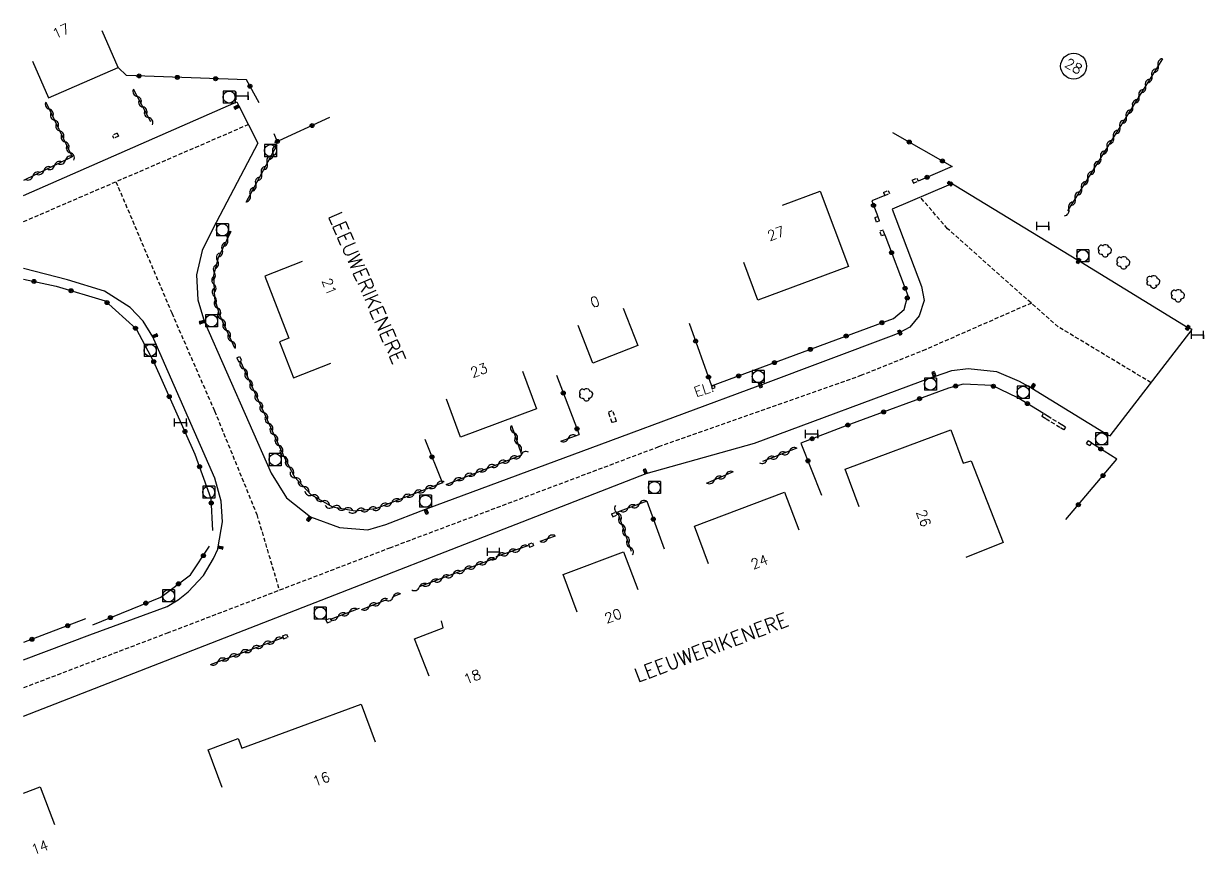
# Model space of a CAD drawing. Header units: millimetres. Extents: x 75000 to 76001, y 158000 to 159000.
# Drawn here: x 75000 to 75146.6, y 158612.8 to 158716 of the extents above; entities that cross this region are included whole.
import ezdxf
from ezdxf.enums import TextEntityAlignment as Align

# ---------------------------------------------------------------- set-up
doc = ezdxf.new("R2010")
doc.units = ezdxf.units.MM
doc.linetypes.add('DASHED', pattern=[0.75, 0.5, -0.25])
doc.layers.get('0').update_dxf_attribs({"linetype": 'CONTINUOUS'})
for name, color, linetype in [('W0001', 6, 'DASHED'), ('W0008', 7, 'CONTINUOUS'), ('W0100', 7, 'CONTINUOUS'), ('W0112', 1, 'DASHED'), ('W0300', 7, 'CONTINUOUS'), ('W0310', 3, 'CONTINUOUS'), ('W0322', 7, 'CONTINUOUS'), ('W0400', 7, 'CONTINUOUS'), ('W0420', 7, 'CONTINUOUS'), ('W0984', 7, 'CONTINUOUS'), ('W0989', 7, 'CONTINUOUS'), ('W0991', 7, 'CONTINUOUS'), ('W1102', 7, 'CONTINUOUS'), ('W1474', 7, 'CONTINUOUS')]:
    doc.layers.add(name, color=color, linetype=linetype)
doc.styles.get("Standard").update_dxf_attribs({"font": 'romans.shx', "width": 0.85})

# ---------------------------------------------------------------- blocks, each defined once
blk = doc.blocks.new('t322o')
at = {"color": 0, "linetype": 'Continuous'}
for radius in [0.25, 0.15]:
    blk.add_circle((0, 0), radius, dxfattribs=at)
blk = doc.blocks.new('T420')
for p, q in [((0.75, 0.75), (-0.75, 0.75)), ((-0.75, 0.75), (-0.75, -0.75)), ((0.75, 0.75), (0.75, -0.75)), ((0.75, -0.75), (-0.75, -0.75))]:
    blk.add_line(p, q)
blk.add_ellipse((0, 0), major_axis=(-0.53, 0.53), ratio=1, start_param=3.926991, end_param=10.210176)
blk = doc.blocks.new('T400')
for p, q in [((-0.15, 0.3), (0.15, 0.3)), ((-0.15, -0.25), (-0.15, 0.3)), ((-0.15, 0.15), (0.15, 0.15)), ((-0.15, 0), (0.15, 0)), ((0.15, 0.3), (0.15, -0.25)), ((-0.15, -0.15), (0.15, -0.15)), ((-0.15, -0.25), (-0.15, -0.3)), ((-0.15, -0.3), (0.15, -0.3)), ((0.15, -0.3), (0.15, -0.25))]:
    blk.add_line(p, q)
blk = doc.blocks.new('T300')
for p, q in [((-0.8, 0.51), (-0.86, 0.34)), ((-0.86, 0.34), (-0.86, 0.17)), ((-0.86, 0.17), (-0.74, 0.06)), ((-0.69, 0.63), (-0.8, 0.51)), ((-0.8, -0.06), (-0.74, 0.06)), ((-0.74, 0.06), (-0.69, 0.11)), ((-0.57, 0.69), (-0.69, 0.63)), ((-0.46, 0.69), (-0.57, 0.69)), ((-0.29, 0.63), (-0.46, 0.69)), ((-0.29, 0.63), (-0.17, 0.74)), ((-0.23, 0.57), (-0.29, 0.63)), ((-0.17, 0.74), (-0.06, 0.8)), ((-0.06, 0.8), (0.06, 0.8)), ((0.06, 0.8), (0.23, 0.74)), ((0.23, 0.74), (0.34, 0.63)), ((0.34, 0.63), (0.4, 0.51)), ((0.46, 0.46), (0.34, 0.46)), ((0.4, 0.51), (0.4, 0.46)), ((0.57, 0.4), (0.46, 0.46)), ((0.57, 0.4), (0.69, 0.29)), ((0.69, 0.29), (0.74, 0.17)), ((0.74, 0.06), (0.69, -0.17)), ((0.74, 0.17), (0.74, 0.06)), ((-0.8, -0.17), (-0.8, -0.06)), ((-0.8, -0.23), (-0.8, -0.17)), ((-0.74, -0.34), (-0.8, -0.23)), ((-0.69, -0.4), (-0.74, -0.34)), ((-0.51, -0.46), (-0.69, -0.4)), ((-0.4, -0.46), (-0.51, -0.46)), ((-0.4, -0.46), (-0.34, -0.46)), ((-0.34, -0.46), (-0.34, -0.4)), ((-0.34, -0.51), (-0.34, -0.46)), ((-0.29, -0.63), (-0.34, -0.51)), ((-0.17, -0.74), (-0.29, -0.63)), ((-0.06, -0.8), (-0.17, -0.74)), ((0.06, -0.8), (-0.06, -0.8)), ((0.17, -0.74), (0.06, -0.8)), ((0.23, -0.69), (0.17, -0.74)), ((0.29, -0.46), (0.23, -0.46)), ((0.29, -0.63), (0.23, -0.69)), ((0.46, -0.4), (0.29, -0.46)), ((0.34, -0.51), (0.29, -0.63)), ((0.34, -0.51), (0.34, -0.46)), ((0.57, -0.34), (0.46, -0.4)), ((0.63, -0.29), (0.57, -0.34)), ((0.69, -0.17), (0.63, -0.29))]:
    blk.add_line(p, q)
blk = doc.blocks.new('t310o')
at = {"color": 0, "linetype": 'Continuous'}
for centre, start, end in [((-0.5, 0.38), 216.8699, 323.1304), ((0.5, -0.37), 36.8699, 143.1303)]:
    blk.add_arc(centre, 0.625, start, end, dxfattribs=at)
blk = doc.blocks.new('T1474')
at = {"color": 0, "linetype": 'Continuous', "flags": 128}
for points in [[(-0.75, -0.5), (-0.75, 0.5)], [(-0.75, 0), (0.75, 0)], [(0.75, 0), (0.75, -0.5), (0.75, 0.5)]]:
    blk.add_lwpolyline(points, dxfattribs=at)

msp = doc.modelspace()

# ---------------------------------------------------------------- linework, layer by layer
at = {"layer": 'W0001'}
msp.add_line((75000, 158691.34), (75027.93, 158703.41), dxfattribs=at)
for points in [[(75011.48, 158696.29), (75018.41, 158679.98), (75023.73, 158667.8), (75028.99, 158654.92), (75031.78, 158645.51)], [(75140.13, 158671.31), (75128.57, 158678.27), (75114.83, 158690.46), (75111.43, 158694.37)], [(75125.25, 158681.21), (75112.12, 158675.44), (75104.13, 158672.23), (75078.91, 158663.33), (75045.59, 158650.79), (75017.97, 158640.22), (75000, 158633.39)]]:
    msp.add_lwpolyline(points, dxfattribs=at)
at = {"layer": 'W0008'}
for points in [[(75000, 158694.6), (75026.49, 158706.21), (75026.75, 158705.71), (75029.12, 158701.1), (75023.5, 158690.46), (75022.19, 158687.74), (75021.49, 158684.72), (75021.65, 158681.63), (75022.35, 158679.27), (75022.45, 158678.96), (75030.76, 158660.05), (75032.68, 158657.02), (75035.67, 158654.65), (75039.25, 158653.32), (75042.79, 158653.03), (75045.04, 158653.7), (75049.95, 158655.58), (75073, 158664.11), (75091.28, 158670.94), (75091.56, 158671.02), (75108.2, 158677.26), (75108.91, 158677.56)], [(75000, 158629.86), (75077.37, 158660.01), (75090.84, 158663.78), (75112.93, 158671.99), (75113.22, 158672.08), (75115.36, 158672.83), (75117.41, 158673.09), (75120.92, 158672.72), (75123.74, 158671.52), (75125.31, 158670.64), (75134.76, 158664.84), (75135.03, 158664.71), (75145.23, 158677.91), (75144.95, 158678.07), (75144.75, 158678.13), (75144.69, 158678.13), (75131.38, 158686.31), (75131.11, 158686.46), (75115.66, 158695.85), (75115.3, 158696.29), (75115.11, 158696.05), (75114.93, 158695.88), (75107.93, 158692.87), (75111.58, 158683.28), (75111.92, 158681.55), (75111.32, 158679.61), (75110.14, 158678.21), (75108.91, 158677.56)], [(75000, 158636.86), (75008.25, 158639.97), (75017.85, 158643.51), (75019.19, 158644.31), (75020.45, 158645.33), (75022.34, 158647.36), (75023.61, 158649.45), (75024.12, 158650.62), (75024.18, 158650.9), (75024.71, 158654.03), (75024.57, 158656.57), (75023.76, 158659.46), (75016.2, 158676.71), (75016.07, 158677.03), (75014.88, 158678.97), (75013.26, 158680.67), (75010.07, 158682.69), (75005.46, 158684.1), (75000, 158685.52)]]:
    msp.add_lwpolyline(points, dxfattribs=at)
at = {"layer": 'W0100'}
for p, q in [((75000, 158620.28), (75002.08, 158621.06)), ((75002.08, 158621.06), (75003.83, 158616.38))]:
    msp.add_line(p, q, dxfattribs=at)
for points in [[(75001.1, 158711.29), (75003.09, 158706.71), (75011.77, 158710.49), (75009.78, 158715.07)], [(75094.33, 158693.39), (75099.01, 158695.13), (75102.51, 158685.75), (75091.27, 158681.56), (75089.52, 158686.24)], [(75034.64, 158686.37), (75029.98, 158684.55), (75032.97, 158676.87), (75031.8, 158676.41), (75033.54, 158671.92), (75038.2, 158673.74)], [(75074.53, 158680.59), (75076.34, 158675.93), (75070.73, 158673.75), (75068.92, 158678.42)], [(75062, 158672.74), (75063.73, 158668.05), (75054.31, 158664.56), (75052.57, 158669.25)], [(75085.56, 158670.57), (75085.94, 158670.7), (75085.86, 158670.95), (75085.48, 158670.83), (75085.56, 158670.57)], [(75103.85, 158655.87), (75102.1, 158660.56), (75115.24, 158665.44), (75116.79, 158661.3), (75117.75, 158661.62), (75121.76, 158651.43), (75117.11, 158649.6)], [(75085.14, 158648.8), (75083.37, 158653.48), (75094.57, 158657.71), (75096.34, 158653.04)], [(75068.8, 158642.8), (75067.06, 158647.48), (75074.57, 158650.27), (75076.32, 158645.59)], [(75050.4, 158634.82), (75048.59, 158639.48), (75052.13, 158640.86), (75051.92, 158641.72)], [(75024.66, 158620.99), (75022.93, 158625.68), (75026.68, 158627.07), (75027.13, 158625.87), (75041.97, 158631.36), (75043.71, 158626.67)]]:
    msp.add_lwpolyline(points, dxfattribs=at)
at = {"layer": 'W0112'}
for p, q in [((75011.62, 158702.33), (75011.03, 158702.06)), ((75011.03, 158702.06), (75011.19, 158701.7)), ((75011.62, 158702.33), (75011.79, 158701.97)), ((75011.79, 158701.97), (75011.19, 158701.7)), ((75110.44, 158696.47), (75111.03, 158696.74)), ((75110.44, 158696.47), (75110.6, 158696.11)), ((75110.6, 158696.11), (75111.19, 158696.37)), ((75111.03, 158696.74), (75111.19, 158696.37)), ((75106.88, 158694.97), (75107.47, 158695.21)), ((75106.88, 158694.97), (75107.03, 158694.6)), ((75107.03, 158694.6), (75107.62, 158694.85)), ((75107.47, 158695.21), (75107.62, 158694.85)), ((75105.79, 158691.85), (75106.16, 158691.99)), ((75106, 158691.28), (75105.79, 158691.85)), ((75106.38, 158691.42), (75106.16, 158691.99)), ((75106.38, 158691.42), (75106, 158691.28)), ((75106.81, 158690.29), (75106.43, 158690.16)), ((75106.64, 158689.56), (75106.43, 158690.16)), ((75107.02, 158689.7), (75106.64, 158689.56)), ((75107.02, 158689.7), (75106.81, 158690.29)), ((75026.49, 158674.42), (75026.85, 158674.58)), ((75026.49, 158674.42), (75026.72, 158673.91)), ((75026.85, 158674.58), (75027.09, 158674.08)), ((75026.72, 158673.91), (75027.09, 158674.08)), ((75072.68, 158667.67), (75073.21, 158667.86)), ((75073.67, 158666.51), (75073.21, 158667.86)), ((75126.56, 158667.13), (75126.77, 158667.47)), ((75129.48, 158665.8), (75129.28, 158665.46)), ((75132.25, 158664.1), (75132.06, 158663.75)), ((75132.73, 158663.83), (75132.25, 158664.1)), ((75132.53, 158663.48), (75132.06, 158663.75)), ((75132.73, 158663.83), (75132.53, 158663.48)), ((75073.06, 158655), (75073.62, 158655.24)), ((75073.62, 158655.24), (75073.77, 158654.87)), ((75073.06, 158655), (75073.22, 158654.63)), ((75073.22, 158654.63), (75073.77, 158654.87)), ((75062.74, 158651.24), (75063.24, 158651.42)), ((75062.74, 158651.24), (75062.87, 158650.86)), ((75062.87, 158650.86), (75063.37, 158651.05)), ((75063.24, 158651.42), (75063.37, 158651.05)), ((75037.56, 158641.83), (75038.1, 158642.05)), ((75038.1, 158642.05), (75038.26, 158641.68)), ((75037.56, 158641.83), (75037.71, 158641.46)), ((75037.71, 158641.46), (75038.26, 158641.68)), ((75032.16, 158639.86), (75032.69, 158640.05)), ((75032.16, 158639.86), (75032.29, 158639.48)), ((75032.29, 158639.48), (75032.83, 158639.67)), ((75032.69, 158640.05), (75032.83, 158639.67))]:
    msp.add_line(p, q, dxfattribs=at)
for points in [[(75073.67, 158666.51), (75073.14, 158666.33), (75072.68, 158667.67)], [(75129.28, 158665.46), (75128.79, 158665.75), (75127.05, 158666.82), (75126.56, 158667.13)], [(75129.48, 158665.8), (75129, 158666.09), (75127.26, 158667.16), (75126.77, 158667.47)]]:
    msp.add_lwpolyline(points, dxfattribs=at)
at = {"layer": 'W0310'}
for p, q in [((75141.54, 158711.59), (75129.73, 158692.67)), ((75013.64, 158707.78), (75015.78, 158703.79)), ((75031.46, 158700.84), (75027.62, 158693.72)), ((75066.76, 158664.06), (75069.04, 158664.88)), ((75096.12, 158663.16), (75091.83, 158661.5)), ((75088.18, 158660.22), (75084.83, 158658.79)), ((75064.2, 158651.61), (75066.09, 158652.27)), ((75062.67, 158651.02), (75058.68, 158649.66)), ((75058.53, 158649.48), (75049.17, 158645.92)), ((75046.84, 158645.06), (75045.91, 158644.68)), ((75042.01, 158643.13), (75045.16, 158644.35)), ((75038.15, 158641.9), (75041.73, 158643.29)), ((75023.22, 158636.3), (75032.25, 158639.64))]:
    msp.add_line(p, q, dxfattribs=at)
for points in [[(75002.75, 158706.2), (75006.04, 158699.39), (75000, 158696.45)], [(75025.76, 158690.09), (75024.19, 158686.85), (75023.61, 158684.66), (75023.71, 158681.81), (75024.32, 158679.85), (75026.22, 158675.63)], [(75026.94, 158673.95), (75032.43, 158661.97), (75033.67, 158659.63), (75035.68, 158657.42), (75038.41, 158655.89), (75041.2, 158655.37), (75043.76, 158655.66), (75052.09, 158658.89)], [(75052.5, 158658.68), (75061.93, 158662.35), (75060.66, 158665.95)], [(75077.45, 158656.59), (75073.82, 158655.22), (75075.52, 158650.39)]]:
    msp.add_lwpolyline(points, dxfattribs=at)
at = {"layer": 'W0322'}
for p, q in [((75038.02, 158704.27), (75031.2, 158701.15)), ((75031.53, 158701.33), (75031.15, 158702.26)), ((75107.02, 158689.7), (75109.89, 158682.15)), ((75066.22, 158672.24), (75069.05, 158664.87)), ((75049.85, 158664.29), (75052.08, 158658.81)), ((75096.61, 158663.8), (75099.18, 158657.33)), ((75135.88, 158661.8), (75132.73, 158663.81)), ((75129.55, 158654.33), (75135.88, 158661.8)), ((75077.45, 158656.59), (75079.6, 158650.66)), ((75007.7, 158641.95), (75000, 158639.02))]:
    msp.add_line(p, q, dxfattribs=at)
for points in [[(75029.28, 158706.09), (75027.7, 158708.96), (75012.8, 158709.51), (75011.77, 158710.49)], [(75108.01, 158702.4), (75115.39, 158698.2), (75111.19, 158696.37)], [(75107.03, 158694.6), (75105.41, 158693.93), (75106.16, 158691.99)], [(75000, 158684.18), (75004.04, 158683.3), (75010.13, 158681.49), (75014.01, 158677.99), (75016.16, 158673.94), (75021.3, 158662.45), (75023.29, 158656.9), (75023.47, 158652.94)], [(75082.72, 158678.72), (75085.51, 158670.91), (75108.13, 158679.31), (75109.46, 158680.42), (75109.89, 158682.15)], [(75126.77, 158667.48), (75123.57, 158669.45), (75120.37, 158670.95), (75116.77, 158671.15), (75114.93, 158670.65), (75102.33, 158666), (75096.61, 158663.8)], [(75008.59, 158641.21), (75017.04, 158644.67), (75020.75, 158647.42), (75023.12, 158650.98)]]:
    msp.add_lwpolyline(points, dxfattribs=at)
at = {"layer": 'W1102'}
msp.add_circle((75130.5, 158710.67), 1.61, dxfattribs=at)

# ---------------------------------------------------------------- block references
at = {"layer": 'W0300'}
for p in [(75134.43, 158687.71), (75136.72, 158686.21), (75140.45, 158683.84), (75143.5, 158682.12), (75069.95, 158669.81)]:
    msp.add_blockref('T300', p, dxfattribs=at)
at = {"layer": 'W0310'}
for p, rotation in [((75141.01, 158710.74), 238.0370952869552), ((75140.21, 158709.47), 238.0370952869552), ((75139.42, 158708.19), 238.0370952869552), ((75014.11, 158706.9), 298.2108017884539), ((75014.82, 158705.58), 298.2108017884539), ((75137.83, 158705.65), 238.0370952869552), ((75138.62, 158706.92), 238.0370952869552), ((75003.19, 158705.3), 295.8124854108635), ((75015.53, 158704.26), 298.2108017884539), ((75137.04, 158704.38), 238.0370952869552), ((75003.84, 158703.95), 295.8124854108635), ((75004.5, 158702.6), 295.8124854108635), ((75136.24, 158703.1), 238.0370952869552), ((75005.15, 158701.24), 295.8124854108635), ((75135.45, 158701.83), 238.0370952869552), ((75005.8, 158699.89), 295.8124854108635), ((75030.98, 158699.96), 241.7170976980168), ((75134.65, 158700.56), 238.0370952869552), ((75005.2, 158698.98), 205.9247748645542), ((75030.27, 158698.64), 241.7170976980168), ((75133.86, 158699.29), 238.0370952869552), ((75001.15, 158697.01), 205.9247748645542), ((75002.5, 158697.67), 205.9247748645542), ((75003.85, 158698.32), 205.9247748645542), ((75029.56, 158697.32), 241.7170976980168), ((75132.27, 158696.74), 238.0370952869552), ((75133.07, 158698.01), 238.0370952869552), ((75028.85, 158696), 241.7170976980168), ((75131.48, 158695.47), 238.0370952869552), ((75028.14, 158694.68), 241.7170976980168), ((75130.68, 158694.2), 238.0370952869552), ((75129.89, 158692.92), 238.0370952869552), ((75024.67, 158687.85), 244.0535091481721), ((75025.33, 158689.2), 244.0535091481721), ((75024.09, 158686.47), 255.1742103479181), ((75023.7, 158685.02), 255.1742103479181), ((75023.65, 158683.53), 272.0131932313722), ((75023.7, 158682.04), 272.0131932313722), ((75024.09, 158680.59), 287.4471666063945), ((75024.62, 158679.19), 294.1712985456302), ((75025.23, 158677.82), 294.1712985456302), ((75025.85, 158676.46), 294.1712985456302), ((75027.35, 158673.04), 294.6263439295183), ((75027.98, 158671.68), 294.6263439295183), ((75028.6, 158670.32), 294.6263439295183), ((75029.23, 158668.95), 294.6263439295183), ((75029.85, 158667.59), 294.6263439295183), ((75030.48, 158666.23), 294.6263439295183), ((75031.1, 158664.86), 294.6263439295183), ((75060.97, 158665.07), 109.4399460300237), ((75031.73, 158663.5), 294.6263439295183), ((75061.47, 158663.66), 109.4399460300237), ((75067.7, 158664.4), 19.62990036374916), ((75032.35, 158662.13), 294.6263439295183), ((75061.82, 158662.31), 21.27013613421835), ((75093.79, 158662.26), 201.1126770047684), ((75095.19, 158662.8), 201.1126770047684), ((75033.05, 158660.8), 297.9757781117495), ((75057.63, 158660.67), 21.27013613421835), ((75059.03, 158661.22), 21.27013613421835), ((75060.43, 158661.76), 21.27013613421835), ((75092.39, 158661.72), 201.1126770047684), ((75033.79, 158659.5), 312.2866289590474), ((75053.44, 158659.04), 21.27013613421835), ((75054.83, 158659.59), 21.27013613421835), ((75056.23, 158660.13), 21.27013613421835), ((75085.88, 158659.24), 203.0540432263149), ((75087.26, 158659.83), 203.0540432263149), ((75034.8, 158658.39), 312.2866289590474), ((75048.55, 158657.52), 21.1788212711435), ((75049.95, 158658.06), 21.1788212711435), ((75051.35, 158658.6), 21.1788212711435), ((75035.84, 158657.33), 330.7409309508449), ((75037.15, 158656.6), 330.7409309508449), ((75045.76, 158656.43), 21.1788212711435), ((75047.15, 158656.98), 21.1788212711435), ((75076.51, 158656.23), 200.6287107806525), ((75038.46, 158655.88), 349.4472801832117), ((75039.94, 158655.61), 349.4472801832117), ((75041.42, 158655.39), 6.485182430023507), ((75042.91, 158655.56), 6.485182430023507), ((75044.36, 158655.89), 21.1788212711435), ((75073.87, 158655.1), 289.2874650054988), ((75075.11, 158655.71), 200.6287107806525), ((75074.36, 158653.69), 289.2874650054988), ((75065.14, 158651.94), 19.27784526831022), ((75074.86, 158652.27), 289.2874650054988), ((75060.3, 158650.21), 198.8908106761156), ((75061.72, 158650.7), 198.8908106761156), ((75075.35, 158650.86), 289.2874650054988), ((75057.6, 158649.12), 200.8164180370364), ((75058.88, 158649.73), 198.8908106761156), ((75053.39, 158647.52), 200.8164180370364), ((75054.79, 158648.05), 200.8164180370364), ((75056.19, 158648.59), 200.8164180370364), ((75049.18, 158645.92), 200.8164180370364), ((75050.59, 158646.46), 200.8164180370364), ((75051.99, 158646.99), 200.8164180370364), ((75045.92, 158644.68), 202.1292463605195), ((75040.48, 158642.8), 21.20567705100825), ((75042.95, 158643.49), 21.21082990414915), ((75044.35, 158644.03), 21.21082990414915), ((75039.08, 158642.26), 21.20567705100825), ((75029.78, 158638.72), 20.28383759663834), ((75031.19, 158639.24), 20.28383759663834), ((75025.56, 158637.16), 20.28383759663834), ((75026.97, 158637.68), 20.28383759663834), ((75028.38, 158638.2), 20.28383759663834), ((75024.15, 158636.64), 20.28383759663834)]:
    msp.add_blockref('t310o', p, dxfattribs=dict(at, rotation=rotation))
at = {"layer": 'W0322'}
for p, rotation in [((75014.36, 158709.45), 177.8861616398019), ((75019.11, 158709.27), 177.8861616398019), ((75023.86, 158709.1), 177.8861616398019), ((75028.13, 158708.17), 118.8476255634425), ((75035.86, 158703.28), 204.6503455540665), ((75031.54, 158701.3), 204.6503455540665), ((75110.07, 158701.23), 330.3570783325155), ((75114.2, 158698.88), 330.3570783325155), ((75112.29, 158696.85), 203.4745127168827), ((75105.63, 158693.35), 291.2134546017401), ((75107.87, 158687.48), 290.8449599142306), ((75001.29, 158683.9), 347.6893063654269), ((75005.9, 158682.75), 343.4362240491379), ((75109.56, 158683.04), 290.8449599142306), ((75010.38, 158681.27), 317.9574181095846), ((75109.82, 158681.85), 75.78496380976365), ((75106.68, 158678.77), 20.35644071845818), ((75013.91, 158678.09), 317.9574181095846), ((75102.23, 158677.11), 20.35644071845818), ((75083.52, 158676.48), 289.6389278617593), ((75097.78, 158675.46), 20.35644071845818), ((75016.17, 158673.92), 294.1099125585424), ((75093.32, 158673.81), 20.35644071845818), ((75085.12, 158672.01), 289.6389278617593), ((75088.87, 158672.16), 20.35644071845818), ((75018.11, 158669.59), 294.1099125585424), ((75067.07, 158670.02), 291.0129345479402), ((75115.83, 158670.89), 194.9644150920697), ((75120.53, 158670.88), 154.8584477993883), ((75111.35, 158669.33), 200.2840878552564), ((75124.75, 158668.72), 148.3058542815346), ((75106.89, 158667.68), 200.2840878552564), ((75020.05, 158665.25), 294.1099125585424), ((75068.78, 158665.58), 291.0129345479402), ((75102.44, 158666.04), 200.2840878552564), ((75098, 158664.34), 200.969777262152), ((75133.88, 158663.08), 147.4805967603335), ((75021.87, 158660.87), 289.712601235657), ((75050.75, 158662.09), 292.1500564192983), ((75097.48, 158661.6), 291.6806696290416), ((75134.16, 158659.77), 49.73885605364006), ((75023.32, 158656.36), 272.5474875623451), ((75131.09, 158656.14), 49.73885605364006), ((75078.26, 158654.35), 289.9333000539656), ((75022.35, 158649.82), 56.32488015109874), ((75019.25, 158646.31), 36.58174695467441), ((75015.19, 158643.91), 22.25117877575327), ((75010.79, 158642.11), 22.25117877575327), ((75005.48, 158641.1), 200.8003663658025), ((75001.04, 158639.42), 200.8003663658025)]:
    msp.add_blockref('t322o', p, dxfattribs=dict(at, rotation=rotation))
at = {"layer": 'W0400'}
for p, rotation in [((75026.48, 158705.57), 297.1814638894339), ((75115.11, 158696.05), 229.036300297771), ((75131.11, 158686.46), 330.2393663948263), ((75022.16, 158678.86), 287.8164123579897), ((75016.35, 158677.14), 111.5718207363278), ((75108.91, 158677.56), 22.12003097494283), ((75144.69, 158678.13), 149.1860509673749), ((75091.56, 158671.02), 17.2573810142847), ((75113.13, 158672.36), 197.8071320953514), ((75125.46, 158670.9), 150.5512360729009), ((75077.26, 158660.28), 202.4527834397209), ((75050.05, 158655.3), 20.90323096254454), ((75035.48, 158654.41), 321.4787793148465), ((75024.48, 158650.84), 77.3934042236459)]:
    msp.add_blockref('T400', p, dxfattribs=dict(at, rotation=rotation))
at = {"layer": 'W0420'}
for p in [(75025.54, 158706.82), (75030.68, 158700.16), (75024.71, 158690.31), (75131.63, 158687.09), (75023.36, 158679), (75015.73, 158675.33), (75091.31, 158672.07), (75112.7, 158671.14), (75124.23, 158670.12), (75133.98, 158664.32), (75031.27, 158661.75), (75023.01, 158657.71), (75078.4, 158658.28), (75049.96, 158656.58), (75018.02, 158644.82), (75036.87, 158642.67)]:
    msp.add_blockref('T420', p, dxfattribs=at)
at = {"layer": 'W1474'}
for p in [(75027.15, 158706.99), (75126.67, 158690.79), (75145.88, 158677.25), (75019.49, 158666.37), (75097.94, 158664.94), (75058.39, 158650.3)]:
    msp.add_blockref('T1474', p, dxfattribs=at)

# ---------------------------------------------------------------- texts
at = {"layer": 'W0984'}
msp.add_text('EL.', height=1.25, rotation=18.1654, dxfattribs=at).set_placement((75084.56, 158670.5), align=Align.MIDDLE)
at = {"layer": 'W0989'}
for rotation, p in [(293.6028, (75042.67, 158683.11)), (20.6128, (75085.47, 158638.43))]:
    msp.add_text('LEEUWERIKENERE', height=1.75, rotation=rotation, dxfattribs=at).set_placement(p, align=Align.MIDDLE)
at = {"layer": 'W0991'}
for s, rotation, p in [('17', 23.5307, (75004.64, 158715.02)), ('28', 330.3572, (75130.5, 158710.67)), ('27', 20.4568, (75093.5, 158689.87)), ('21', 291.2969, (75038, 158683.25)), ('0', 21.1825, (75071, 158681.37)), ('23', 20.3245, (75056.59, 158672.87)), ('26', 290.4668, (75111.86, 158654.47)), ('24', 20.7162, (75091.45, 158649.05)), ('20', 20.3753, (75073.26, 158642.32)), ('18', 21.2323, (75055.76, 158634.76)), ('16', 20.2921, (75036.98, 158622.05)), ('14', 20.556, (75002.01, 158613.56))]:
    msp.add_text(s, height=1.25, rotation=rotation, dxfattribs=at).set_placement(p, align=Align.MIDDLE)

doc.saveas('drawing.dxf')
